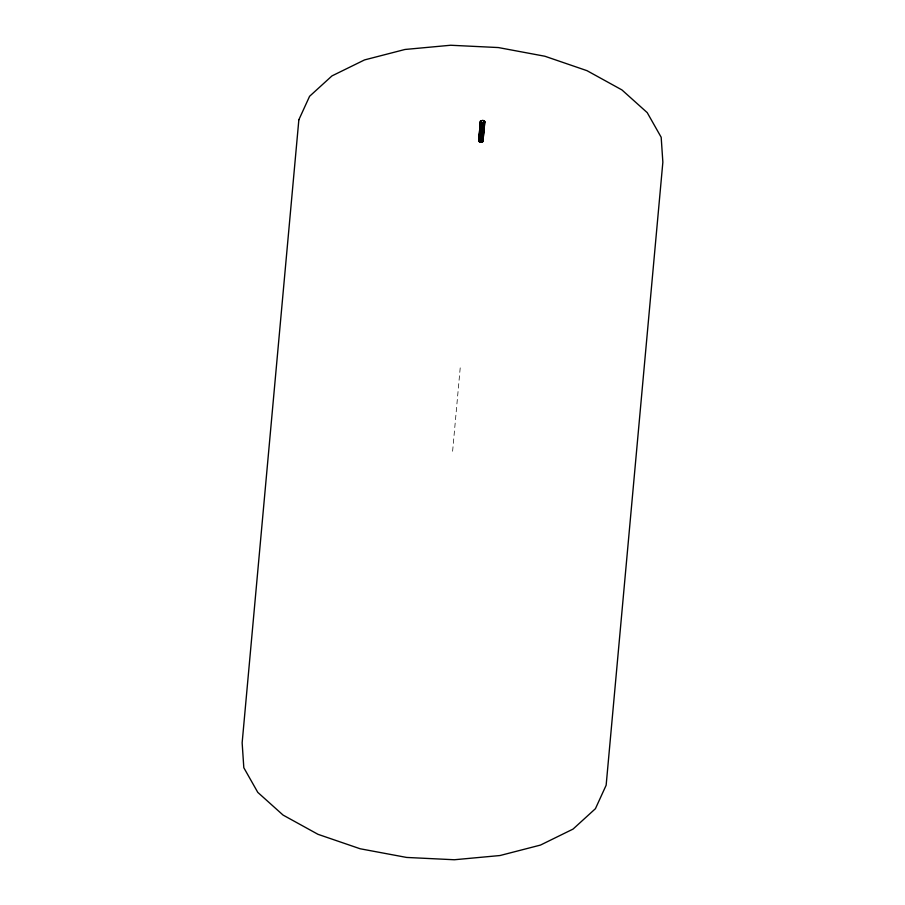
<?xml version="1.0" encoding="UTF-8"?>
<svg xmlns="http://www.w3.org/2000/svg" width="905" height="905" viewBox="0 0 905 905"><rect width="100%" height="100%" fill="white"/><g stroke="black" fill="none" stroke-linecap="round" stroke-linejoin="round"><path stroke-width="0.68" stroke-dasharray="4.53 3.39" d="M452.613 451.256L460.328 366.536"/><path stroke-width="1.36" d="M478.666 140.716L480.442 121.168L482.84 120.297L484.82 121.677L482.908 141.508C481.924 142.798 477.704 142.028 479.062 140.185M478.688 141.022L480.578 120.885M478.858 141.316L480.838 120.637M479.152 141.587L480.442 121.168M479.831 135.807L480.091 133.012M480.725 126.033L480.974 123.238M479.571 141.814L480.94 122.039M480.08 141.995L481.358 122.266M480.646 142.096L481.856 122.447M481.211 142.119L482.999 122.571L484.684 121.96M481.765 142.074L483.542 122.526M482.252 141.949L484.028 122.401M482.795 137.56L483.18 133.374M483.689 127.786L484.322 120.806M482.637 141.757L484.424 122.209M482.908 141.508L484.797 121.383M482.422 122.548L482.999 122.571M482.851 140.626L483.032 141.225M298.854 119.765L242.144 742.813L243.818 767.723L257.778 792.373L283.084 815.088L317.994 834.32L360.145 848.766L406.65 857.442L454.355 859.75L500.001 855.53L540.466 845.078L573.023 829.104L595.422 808.697L606.146 785.235L662.856 162.187L661.182 137.277L647.222 112.627L621.916 89.912L587.006 70.68L544.855 56.234L498.35 47.558L450.645 45.25L404.999 49.47L364.534 59.922L331.977 75.896L309.578 96.303L298.854 119.765"/></g></svg>
